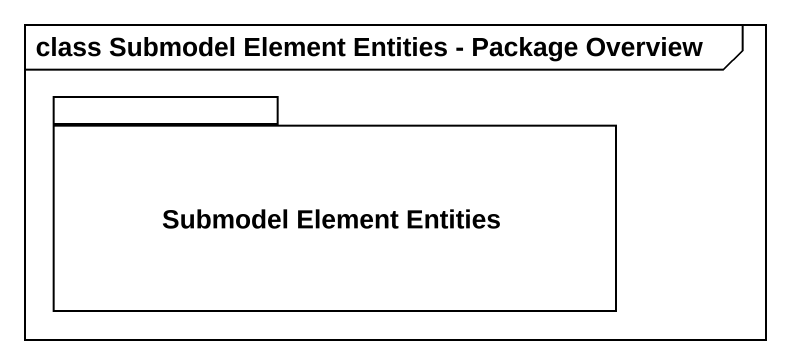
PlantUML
@startuml
mainframe class Submodel Element Entities - Package Overview
package "Submodel Element Entities" as Submodel_Element_Entities {
}
@enduml
